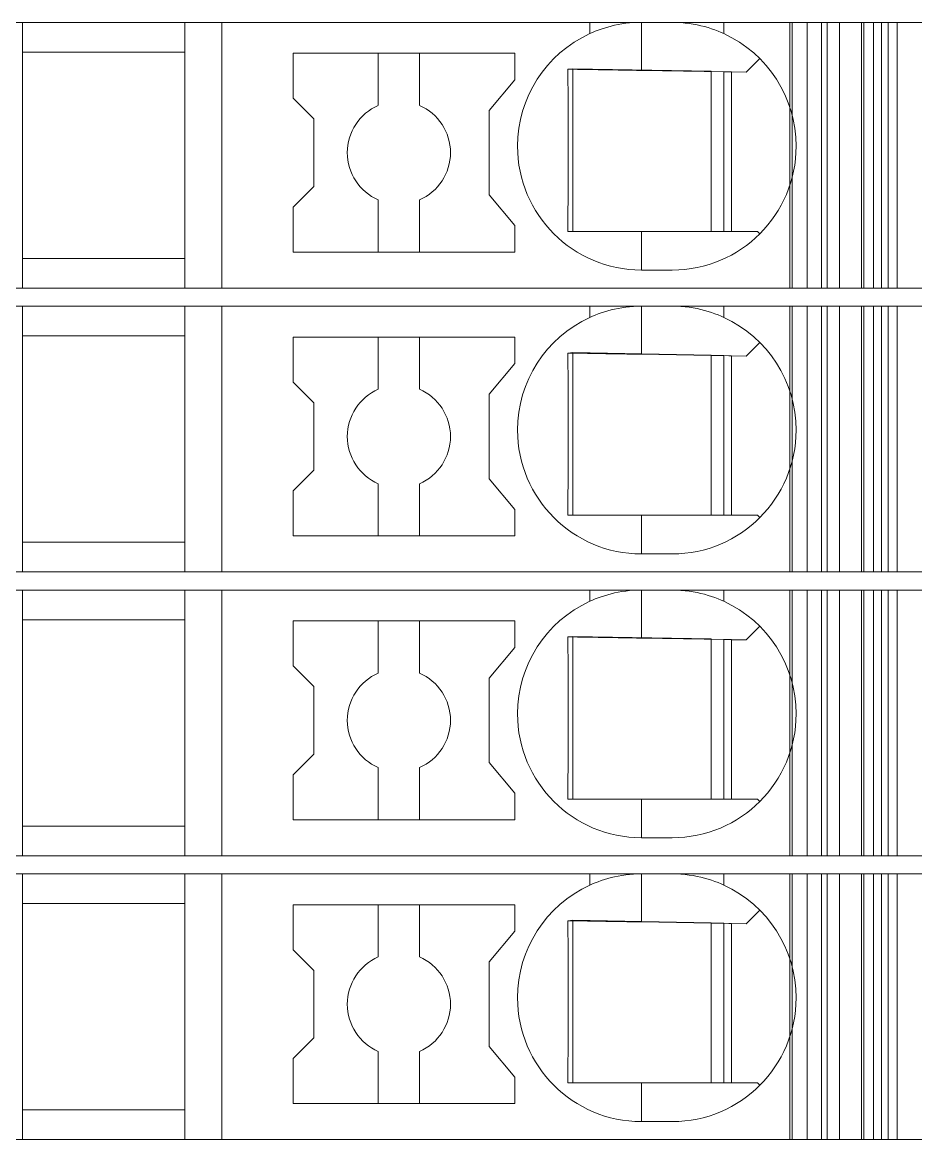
# Model space of a CAD drawing. Header units: millimetres. Extents: x 0 to 1680, y 0 to 1188.
# Drawn here: x 937.05 to 954.37, y 501.85 to 523.5 of the extents above; entities that cross this region are included whole.
import ezdxf
from ezdxf.enums import TextEntityAlignment as Align

# ---------------------------------------------------------------- set-up
doc = ezdxf.new("R2010")
doc.units = ezdxf.units.MM
for name, color, linetype, lineweight in [('EPLAN309', 5, 'Continuous', 5), ('EPLAN493', 5, 'Continuous', 5), ('MAIN-1', 7, 'Continuous', 5), ('MAIN-2', 7, 'Continuous', 5)]:
    doc.layers.add(name, color=color, linetype=linetype, lineweight=lineweight)
doc.styles.add('Tahoma', font='')
doc.styles.get('Tahoma').set_extended_font_data('Tahoma')

# ---------------------------------------------------------------- blocks, each defined once
blk = doc.blocks.new('EPLSYM_LibrarySPECIAL_Symbol12_Variant0_Placement8_18')
at = {"layer": 'EPLAN309', "lineweight": 13, "ltscale": 16}
blk.add_lwpolyline([(0, -5.15), (68.15, -5.15), (68.15, 0), (0, 0)], close=True, dxfattribs=at)
at = {"layer": 'EPLAN493', "color": 5, "style": 'Tahoma'}
blk.add_attdef('17_20450', text='', height=2.3478, dxfattribs=at).set_placement((0, -21.83478), align=Align.MIDDLE_RIGHT)
blk = doc.blocks.new('EPLSYM_LibrarySPECIAL_Symbol12_Variant0_Placement8_19')
at = {"layer": 'EPLAN309', "lineweight": 13, "ltscale": 16}
blk.add_lwpolyline([(0, -5.15), (68.15, -5.15), (68.15, 0), (0, 0)], close=True, dxfattribs=at)
at = {"layer": 'EPLAN493', "color": 5, "style": 'Tahoma'}
blk.add_attdef('17_20450', text='', height=2.3478, dxfattribs=at).set_placement((0, -21.83478), align=Align.MIDDLE_RIGHT)
blk = doc.blocks.new('EPLSYM_LibrarySPECIAL_Symbol12_Variant0_Placement8_20')
at = {"layer": 'EPLAN309', "lineweight": 13, "ltscale": 16}
blk.add_lwpolyline([(0, -5.15), (68.15, -5.15), (68.15, 0), (0, 0)], close=True, dxfattribs=at)
at = {"layer": 'EPLAN493', "color": 5, "style": 'Tahoma'}
blk.add_attdef('17_20450', text='', height=2.3478, dxfattribs=at).set_placement((0, -21.83478), align=Align.MIDDLE_RIGHT)
blk = doc.blocks.new('EPLSYM_LibrarySPECIAL_Symbol12_Variant0_Placement8_21')
at = {"layer": 'EPLAN309', "lineweight": 13, "ltscale": 16}
blk.add_lwpolyline([(0, -5.15), (68.15, -5.15), (68.15, 0), (0, 0)], close=True, dxfattribs=at)
at = {"layer": 'EPLAN493', "color": 5, "style": 'Tahoma'}
blk.add_attdef('17_20450', text='', height=2.3478, dxfattribs=at).set_placement((0, -21.83478), align=Align.MIDDLE_RIGHT)

msp = doc.modelspace()

# ---------------------------------------------------------------- linework, layer by layer
at = {"layer": 'MAIN-1'}
for p, q in [((937.05, 523.5), (940.2, 523.5)), ((937.05, 523.5), (937.05, 518.35)), ((940.919, 523.5), (940.2, 523.5)), ((940.2, 518.35), (940.2, 523.5)), ((948.05, 523.5), (940.919, 523.5)), ((940.919, 523.5), (940.919, 518.35)), ((948.05, 523.5), (949.05, 523.5)), ((948.05, 523.282), (948.05, 523.5)), ((948.973, 523.499), (948.897, 523.495)), ((949.05, 523.5), (948.973, 523.499)), ((949.05, 522.568), (949.05, 523.5)), ((949.05, 523.5), (949.65, 523.5)), ((949.65, 523.5), (949.732, 523.499)), ((950.65, 523.5), (949.65, 523.5)), ((949.732, 523.499), (949.814, 523.494)), ((950.65, 523.5), (953.704, 523.5)), ((950.65, 523.282), (950.65, 523.5)), ((953.832, 523.5), (953.704, 523.5)), ((953.704, 518.35), (953.704, 523.5)), ((953.832, 523.5), (954.367, 523.5)), ((953.832, 518.35), (953.832, 523.5)), ((948.102, 523.305), (948.05, 523.282)), ((948.156, 523.327), (948.102, 523.305)), ((948.213, 523.349), (948.156, 523.327)), ((948.272, 523.37), (948.213, 523.349)), ((948.333, 523.39), (948.272, 523.37)), ((948.397, 523.409), (948.333, 523.39)), ((948.463, 523.427), (948.397, 523.409)), ((948.531, 523.443), (948.463, 523.427)), ((948.601, 523.458), (948.531, 523.443)), ((948.673, 523.47), (948.601, 523.458)), ((948.746, 523.481), (948.673, 523.47)), ((948.821, 523.489), (948.746, 523.481)), ((948.897, 523.495), (948.821, 523.489)), ((949.814, 523.494), (949.896, 523.487)), ((949.896, 523.487), (949.975, 523.478)), ((949.975, 523.478), (950.053, 523.466)), ((950.053, 523.466), (950.13, 523.452)), ((950.13, 523.452), (950.204, 523.435)), ((950.204, 523.435), (950.275, 523.417)), ((950.275, 523.417), (950.345, 523.397)), ((950.345, 523.397), (950.411, 523.376)), ((950.411, 523.376), (950.475, 523.354)), ((950.475, 523.354), (950.536, 523.331)), ((950.536, 523.331), (950.594, 523.306)), ((950.594, 523.306), (950.65, 523.282)), ((937.05, 522.925), (940.2, 522.925)), ((942.3, 522.9), (942.3, 522.029)), ((942.3, 522.9), (946.6, 522.9)), ((943.95, 522.9), (943.95, 521.892)), ((944.75, 521.892), (944.75, 522.9)), ((946.6, 522.389), (946.6, 522.9)), ((951.083, 522.533), (951.347, 522.797)), ((947.624, 522.592), (947.625, 522.522)), ((947.685, 522.591), (947.624, 522.592)), ((947.625, 522.522), (947.625, 522.45)), ((947.625, 522.45), (947.626, 522.377)), ((947.746, 522.59), (947.685, 522.591)), ((947.721, 522.591), (947.721, 519.45)), ((947.809, 522.589), (947.746, 522.59)), ((947.873, 522.588), (947.809, 522.589)), ((947.937, 522.587), (947.873, 522.588)), ((948.003, 522.586), (947.937, 522.587)), ((948.071, 522.585), (948.003, 522.586)), ((948.14, 522.584), (948.071, 522.585)), ((948.21, 522.582), (948.14, 522.584)), ((948.283, 522.581), (948.21, 522.582)), ((948.358, 522.58), (948.283, 522.581)), ((948.435, 522.579), (948.358, 522.58)), ((948.514, 522.577), (948.435, 522.579)), ((948.597, 522.576), (948.514, 522.577)), ((948.682, 522.575), (948.597, 522.576)), ((948.771, 522.573), (948.682, 522.575)), ((948.862, 522.571), (948.771, 522.573)), ((948.955, 522.57), (948.862, 522.571)), ((949.05, 522.568), (948.955, 522.57)), ((949.05, 522.568), (951.083, 522.533)), ((950.4, 522.545), (950.4, 519.45)), ((950.65, 519.45), (950.65, 522.54)), ((950.8, 522.538), (950.8, 519.45)), ((946.1, 521.793), (946.6, 522.389)), ((947.626, 522.377), (947.627, 522.303)), ((947.627, 522.303), (947.628, 522.227)), ((947.628, 522.227), (947.628, 522.149)), ((942.7, 521.629), (942.3, 522.029)), ((947.628, 522.149), (947.629, 522.07)), ((947.629, 522.07), (947.63, 521.988)), ((947.63, 521.988), (947.63, 521.904)), ((946.1, 521.793), (946.1, 520.157)), ((947.63, 521.904), (947.631, 521.817)), ((947.631, 521.817), (947.631, 521.726)), ((942.7, 521.629), (942.7, 520.321)), ((947.631, 521.726), (947.632, 521.632)), ((947.632, 521.632), (947.633, 521.534)), ((947.633, 521.534), (947.633, 521.431)), ((947.633, 521.431), (947.633, 521.324)), ((947.633, 521.324), (947.633, 521.213)), ((947.633, 521.213), (947.634, 521.1)), ((947.634, 521.1), (947.633, 520.979)), ((947.633, 520.979), (947.633, 520.861)), ((947.633, 520.747), (947.632, 520.638)), ((947.633, 520.861), (947.633, 520.747)), ((947.632, 520.534), (947.631, 520.434)), ((947.632, 520.638), (947.632, 520.534)), ((942.7, 520.321), (942.3, 519.921)), ((947.631, 520.339), (947.63, 520.248)), ((947.631, 520.434), (947.631, 520.339)), ((943.95, 520.058), (943.95, 519.05)), ((944.75, 520.058), (944.75, 519.05)), ((946.1, 520.157), (946.6, 519.561)), ((947.629, 520.159), (947.628, 520.073)), ((947.628, 520.073), (947.628, 519.99)), ((947.63, 520.248), (947.629, 520.159)), ((942.3, 519.921), (942.3, 519.05)), ((947.626, 519.829), (947.625, 519.75)), ((947.627, 519.908), (947.626, 519.829)), ((947.628, 519.99), (947.627, 519.908)), ((947.625, 519.75), (947.624, 519.674)), ((947.624, 519.674), (947.624, 519.598)), ((946.6, 519.05), (946.6, 519.561)), ((947.623, 519.524), (947.622, 519.45)), ((947.622, 519.45), (947.683, 519.45)), ((947.624, 519.598), (947.623, 519.524)), ((947.683, 519.45), (947.746, 519.45)), ((947.746, 519.45), (947.809, 519.45)), ((947.809, 519.45), (947.873, 519.45)), ((947.873, 519.45), (947.939, 519.45)), ((947.939, 519.45), (948.005, 519.45)), ((948.005, 519.45), (948.074, 519.45)), ((948.074, 519.45), (948.144, 519.45)), ((948.144, 519.45), (948.215, 519.45)), ((948.215, 519.45), (948.289, 519.45)), ((948.289, 519.45), (948.364, 519.45)), ((948.364, 519.45), (948.442, 519.45)), ((948.442, 519.45), (948.522, 519.45)), ((948.522, 519.45), (948.605, 519.45)), ((948.605, 519.45), (948.69, 519.45)), ((948.69, 519.45), (948.778, 519.45)), ((948.778, 519.45), (948.867, 519.45)), ((948.867, 519.45), (948.958, 519.45)), ((948.958, 519.45), (949.05, 519.45)), ((949.05, 519.45), (951.3, 519.45)), ((949.05, 519.45), (949.05, 518.7)), ((951.347, 519.403), (951.3, 519.45)), ((946.6, 519.05), (942.3, 519.05)), ((937.05, 518.925), (940.2, 518.925)), ((949.65, 518.7), (949.05, 518.7)), ((937.05, 518.35), (940.2, 518.35)), ((940.919, 518.35), (940.2, 518.35)), ((940.919, 518.35), (953.704, 518.35)), ((952.544, 518.35), (952.544, 518.35)), ((952.65, 518.35), (952.65, 518.35)), ((953.832, 518.35), (953.704, 518.35)), ((953.832, 518.35), (954.367, 518.35)), ((937.05, 518), (940.2, 518)), ((937.05, 518), (937.05, 512.85)), ((940.919, 518), (940.2, 518)), ((940.2, 512.85), (940.2, 518)), ((948.05, 518), (940.919, 518)), ((940.919, 518), (940.919, 512.85)), ((948.05, 518), (949.05, 518)), ((948.05, 517.782), (948.05, 518)), ((948.272, 517.87), (948.213, 517.849)), ((948.333, 517.89), (948.272, 517.87)), ((948.397, 517.909), (948.333, 517.89)), ((948.463, 517.927), (948.397, 517.909)), ((948.531, 517.943), (948.463, 517.927)), ((948.601, 517.958), (948.531, 517.943)), ((948.673, 517.97), (948.601, 517.958)), ((948.746, 517.981), (948.673, 517.97)), ((948.821, 517.989), (948.746, 517.981)), ((948.897, 517.995), (948.821, 517.989)), ((948.973, 517.999), (948.897, 517.995)), ((949.05, 518), (948.973, 517.999)), ((949.05, 517.068), (949.05, 518)), ((949.05, 518), (949.65, 518)), ((949.65, 518), (949.732, 517.999)), ((950.65, 518), (949.65, 518)), ((949.732, 517.999), (949.814, 517.994)), ((949.814, 517.994), (949.896, 517.987)), ((949.896, 517.987), (949.975, 517.978)), ((949.975, 517.978), (950.053, 517.966)), ((950.053, 517.966), (950.13, 517.952)), ((950.13, 517.952), (950.204, 517.935)), ((950.204, 517.935), (950.275, 517.917)), ((950.275, 517.917), (950.345, 517.897)), ((950.345, 517.897), (950.411, 517.876)), ((950.411, 517.876), (950.475, 517.854)), ((950.65, 518), (953.704, 518)), ((950.65, 517.782), (950.65, 518)), ((953.832, 518), (953.704, 518)), ((953.704, 512.85), (953.704, 518)), ((953.832, 518), (954.367, 518)), ((953.832, 512.85), (953.832, 518)), ((948.102, 517.805), (948.05, 517.782)), ((948.156, 517.827), (948.102, 517.805)), ((948.213, 517.849), (948.156, 517.827)), ((950.475, 517.854), (950.536, 517.831)), ((950.536, 517.831), (950.594, 517.806)), ((950.594, 517.806), (950.65, 517.782)), ((937.05, 517.425), (940.2, 517.425)), ((942.3, 517.4), (942.3, 516.529)), ((942.3, 517.4), (946.6, 517.4)), ((943.95, 517.4), (943.95, 516.392)), ((944.75, 516.392), (944.75, 517.4)), ((946.6, 516.889), (946.6, 517.4)), ((951.083, 517.033), (951.347, 517.297)), ((947.624, 517.092), (947.625, 517.022)), ((947.685, 517.091), (947.624, 517.092)), ((947.625, 517.022), (947.625, 516.95)), ((947.746, 517.09), (947.685, 517.091)), ((947.721, 517.091), (947.721, 513.95)), ((947.809, 517.089), (947.746, 517.09)), ((947.873, 517.088), (947.809, 517.089)), ((947.937, 517.087), (947.873, 517.088)), ((948.003, 517.086), (947.937, 517.087)), ((948.071, 517.085), (948.003, 517.086)), ((948.14, 517.084), (948.071, 517.085)), ((948.21, 517.082), (948.14, 517.084)), ((948.283, 517.081), (948.21, 517.082)), ((948.358, 517.08), (948.283, 517.081)), ((948.435, 517.079), (948.358, 517.08)), ((948.514, 517.077), (948.435, 517.079)), ((948.597, 517.076), (948.514, 517.077)), ((948.682, 517.075), (948.597, 517.076)), ((948.771, 517.073), (948.682, 517.075)), ((948.862, 517.071), (948.771, 517.073)), ((948.955, 517.07), (948.862, 517.071)), ((949.05, 517.068), (948.955, 517.07)), ((949.05, 517.068), (951.083, 517.033)), ((950.4, 517.045), (950.4, 513.95)), ((950.65, 513.95), (950.65, 517.04)), ((950.8, 517.038), (950.8, 513.95)), ((946.1, 516.293), (946.6, 516.889)), ((947.625, 516.95), (947.626, 516.877)), ((947.626, 516.877), (947.627, 516.803)), ((947.627, 516.803), (947.628, 516.727)), ((947.628, 516.727), (947.628, 516.649)), ((947.628, 516.649), (947.629, 516.57)), ((947.629, 516.57), (947.63, 516.488)), ((942.7, 516.129), (942.3, 516.529)), ((947.63, 516.488), (947.63, 516.404)), ((947.63, 516.404), (947.631, 516.317)), ((946.1, 516.293), (946.1, 514.657)), ((947.631, 516.317), (947.631, 516.226)), ((947.631, 516.226), (947.632, 516.132)), ((942.7, 516.129), (942.7, 514.821)), ((947.632, 516.132), (947.633, 516.034)), ((947.633, 516.034), (947.633, 515.931)), ((947.633, 515.931), (947.633, 515.824)), ((947.633, 515.824), (947.633, 515.713)), ((947.633, 515.713), (947.634, 515.6)), ((947.634, 515.6), (947.633, 515.479)), ((947.633, 515.479), (947.633, 515.361)), ((947.633, 515.361), (947.633, 515.247)), ((947.633, 515.247), (947.632, 515.138)), ((947.632, 515.138), (947.632, 515.034)), ((947.631, 514.839), (947.63, 514.748)), ((947.632, 515.034), (947.631, 514.934)), ((947.631, 514.934), (947.631, 514.839)), ((942.7, 514.821), (942.3, 514.421)), ((946.1, 514.657), (946.6, 514.061)), ((947.629, 514.659), (947.628, 514.573)), ((947.63, 514.748), (947.629, 514.659)), ((942.3, 514.421), (942.3, 513.55)), ((943.95, 514.558), (943.95, 513.55)), ((944.75, 514.558), (944.75, 513.55)), ((947.627, 514.408), (947.626, 514.329)), ((947.628, 514.49), (947.627, 514.408)), ((947.628, 514.573), (947.628, 514.49)), ((947.625, 514.25), (947.624, 514.174)), ((947.626, 514.329), (947.625, 514.25)), ((946.6, 513.55), (946.6, 514.061)), ((947.623, 514.024), (947.622, 513.95)), ((947.624, 514.098), (947.623, 514.024)), ((947.624, 514.174), (947.624, 514.098)), ((947.622, 513.95), (947.683, 513.95)), ((947.683, 513.95), (947.746, 513.95)), ((947.746, 513.95), (947.809, 513.95)), ((947.809, 513.95), (947.873, 513.95)), ((947.873, 513.95), (947.939, 513.95)), ((947.939, 513.95), (948.005, 513.95)), ((948.005, 513.95), (948.074, 513.95)), ((948.074, 513.95), (948.144, 513.95)), ((948.144, 513.95), (948.215, 513.95)), ((948.215, 513.95), (948.289, 513.95)), ((948.289, 513.95), (948.364, 513.95)), ((948.364, 513.95), (948.442, 513.95)), ((948.442, 513.95), (948.522, 513.95)), ((948.522, 513.95), (948.605, 513.95)), ((948.605, 513.95), (948.69, 513.95)), ((948.69, 513.95), (948.778, 513.95)), ((948.778, 513.95), (948.867, 513.95)), ((948.867, 513.95), (948.958, 513.95)), ((948.958, 513.95), (949.05, 513.95)), ((949.05, 513.95), (951.3, 513.95)), ((949.05, 513.95), (949.05, 513.2)), ((951.347, 513.903), (951.3, 513.95)), ((946.6, 513.55), (942.3, 513.55)), ((937.05, 513.425), (940.2, 513.425)), ((949.65, 513.2), (949.05, 513.2)), ((937.05, 512.85), (940.2, 512.85)), ((940.919, 512.85), (940.2, 512.85)), ((940.919, 512.85), (953.704, 512.85)), ((952.544, 512.85), (952.544, 512.85)), ((952.65, 512.85), (952.65, 512.85)), ((953.832, 512.85), (953.704, 512.85)), ((953.832, 512.85), (954.367, 512.85)), ((937.05, 512.5), (940.2, 512.5)), ((937.05, 512.5), (937.05, 507.35)), ((940.919, 512.5), (940.2, 512.5)), ((940.2, 507.35), (940.2, 512.5)), ((948.05, 512.5), (940.919, 512.5)), ((940.919, 512.5), (940.919, 507.35)), ((948.05, 512.5), (949.05, 512.5)), ((948.05, 512.282), (948.05, 512.5)), ((948.601, 512.458), (948.531, 512.443)), ((948.673, 512.47), (948.601, 512.458)), ((948.746, 512.481), (948.673, 512.47)), ((948.821, 512.489), (948.746, 512.481)), ((948.897, 512.495), (948.821, 512.489)), ((948.973, 512.499), (948.897, 512.495)), ((949.05, 512.5), (948.973, 512.499)), ((949.05, 511.568), (949.05, 512.5)), ((949.05, 512.5), (949.65, 512.5)), ((949.65, 512.5), (949.732, 512.499)), ((950.65, 512.5), (949.65, 512.5)), ((949.732, 512.499), (949.814, 512.494)), ((949.814, 512.494), (949.896, 512.487)), ((949.896, 512.487), (949.975, 512.478)), ((949.975, 512.478), (950.053, 512.466)), ((950.053, 512.466), (950.13, 512.452)), ((950.65, 512.5), (953.704, 512.5)), ((950.65, 512.282), (950.65, 512.5)), ((953.832, 512.5), (953.704, 512.5)), ((953.704, 507.35), (953.704, 512.5)), ((953.832, 512.5), (954.367, 512.5)), ((953.832, 507.35), (953.832, 512.5)), ((948.102, 512.305), (948.05, 512.282)), ((948.156, 512.327), (948.102, 512.305)), ((948.213, 512.349), (948.156, 512.327)), ((948.272, 512.37), (948.213, 512.349)), ((948.333, 512.39), (948.272, 512.37)), ((948.397, 512.409), (948.333, 512.39)), ((948.463, 512.427), (948.397, 512.409)), ((948.531, 512.443), (948.463, 512.427)), ((950.13, 512.452), (950.204, 512.435)), ((950.204, 512.435), (950.275, 512.417)), ((950.275, 512.417), (950.345, 512.397)), ((950.345, 512.397), (950.411, 512.376)), ((950.411, 512.376), (950.475, 512.354)), ((950.475, 512.354), (950.536, 512.331)), ((950.536, 512.331), (950.594, 512.306)), ((950.594, 512.306), (950.65, 512.282)), ((937.05, 511.925), (940.2, 511.925)), ((942.3, 511.9), (942.3, 511.029)), ((942.3, 511.9), (946.6, 511.9)), ((943.95, 511.9), (943.95, 510.892)), ((944.75, 510.892), (944.75, 511.9)), ((946.6, 511.389), (946.6, 511.9)), ((947.624, 511.592), (947.625, 511.522)), ((947.685, 511.591), (947.624, 511.592)), ((947.746, 511.59), (947.685, 511.591)), ((947.721, 511.591), (947.721, 508.45)), ((947.809, 511.589), (947.746, 511.59)), ((951.083, 511.533), (951.347, 511.797)), ((946.1, 510.793), (946.6, 511.389)), ((947.625, 511.522), (947.625, 511.45)), ((947.625, 511.45), (947.626, 511.377)), ((947.626, 511.377), (947.627, 511.303)), ((947.873, 511.588), (947.809, 511.589)), ((947.937, 511.587), (947.873, 511.588)), ((948.003, 511.586), (947.937, 511.587)), ((948.071, 511.585), (948.003, 511.586)), ((948.14, 511.584), (948.071, 511.585)), ((948.21, 511.582), (948.14, 511.584)), ((948.283, 511.581), (948.21, 511.582)), ((948.358, 511.58), (948.283, 511.581)), ((948.435, 511.579), (948.358, 511.58)), ((948.514, 511.577), (948.435, 511.579)), ((948.597, 511.576), (948.514, 511.577)), ((948.682, 511.575), (948.597, 511.576)), ((948.771, 511.573), (948.682, 511.575)), ((948.862, 511.571), (948.771, 511.573)), ((948.955, 511.57), (948.862, 511.571)), ((949.05, 511.568), (948.955, 511.57)), ((949.05, 511.568), (951.083, 511.533)), ((950.4, 511.545), (950.4, 508.45)), ((950.65, 508.45), (950.65, 511.54)), ((950.8, 511.538), (950.8, 508.45)), ((947.627, 511.303), (947.628, 511.227)), ((947.628, 511.227), (947.628, 511.149)), ((942.7, 510.629), (942.3, 511.029)), ((947.628, 511.149), (947.629, 511.07)), ((947.629, 511.07), (947.63, 510.988)), ((947.63, 510.988), (947.63, 510.904)), ((946.1, 510.793), (946.1, 509.157)), ((947.63, 510.904), (947.631, 510.817)), ((947.631, 510.817), (947.631, 510.726)), ((947.631, 510.726), (947.632, 510.632)), ((942.7, 510.629), (942.7, 509.321)), ((947.632, 510.632), (947.633, 510.534)), ((947.633, 510.534), (947.633, 510.431)), ((947.633, 510.431), (947.633, 510.324)), ((947.633, 510.324), (947.633, 510.213)), ((947.633, 510.213), (947.634, 510.1)), ((947.634, 510.1), (947.633, 509.979)), ((947.633, 509.979), (947.633, 509.861)), ((947.633, 509.861), (947.633, 509.747)), ((947.633, 509.747), (947.632, 509.638)), ((947.632, 509.534), (947.631, 509.434)), ((947.631, 509.434), (947.631, 509.339)), ((947.632, 509.638), (947.632, 509.534)), ((942.7, 509.321), (942.3, 508.921)), ((947.63, 509.248), (947.629, 509.159)), ((947.631, 509.339), (947.63, 509.248)), ((943.95, 509.058), (943.95, 508.05)), ((944.75, 509.058), (944.75, 508.05)), ((946.1, 509.157), (946.6, 508.561)), ((947.629, 509.159), (947.628, 509.073)), ((947.628, 509.073), (947.628, 508.99)), ((942.3, 508.921), (942.3, 508.05)), ((947.626, 508.829), (947.625, 508.75)), ((947.627, 508.908), (947.626, 508.829)), ((947.628, 508.99), (947.627, 508.908)), ((946.6, 508.05), (946.6, 508.561)), ((947.624, 508.598), (947.623, 508.524)), ((947.625, 508.75), (947.624, 508.674)), ((947.624, 508.674), (947.624, 508.598)), ((947.623, 508.524), (947.622, 508.45)), ((947.622, 508.45), (947.683, 508.45)), ((947.683, 508.45), (947.746, 508.45)), ((947.746, 508.45), (947.809, 508.45)), ((947.809, 508.45), (947.873, 508.45)), ((947.873, 508.45), (947.939, 508.45)), ((947.939, 508.45), (948.005, 508.45)), ((948.005, 508.45), (948.074, 508.45)), ((948.074, 508.45), (948.144, 508.45)), ((948.144, 508.45), (948.215, 508.45)), ((948.215, 508.45), (948.289, 508.45)), ((948.289, 508.45), (948.364, 508.45)), ((948.364, 508.45), (948.442, 508.45)), ((948.442, 508.45), (948.522, 508.45)), ((948.522, 508.45), (948.605, 508.45)), ((948.605, 508.45), (948.69, 508.45)), ((948.69, 508.45), (948.778, 508.45)), ((948.778, 508.45), (948.867, 508.45)), ((948.867, 508.45), (948.958, 508.45)), ((948.958, 508.45), (949.05, 508.45)), ((949.05, 508.45), (951.3, 508.45)), ((949.05, 508.45), (949.05, 507.7)), ((951.347, 508.403), (951.3, 508.45)), ((937.05, 507.925), (940.2, 507.925)), ((946.6, 508.05), (942.3, 508.05)), ((949.65, 507.7), (949.05, 507.7)), ((937.05, 507.35), (940.2, 507.35)), ((940.919, 507.35), (940.2, 507.35)), ((940.919, 507.35), (953.704, 507.35)), ((952.544, 507.35), (952.544, 507.35)), ((952.65, 507.35), (952.65, 507.35)), ((953.832, 507.35), (953.704, 507.35)), ((953.832, 507.35), (954.367, 507.35)), ((937.05, 507), (940.2, 507)), ((937.05, 507), (937.05, 501.85)), ((940.919, 507), (940.2, 507)), ((940.2, 501.85), (940.2, 507)), ((948.05, 507), (940.919, 507)), ((940.919, 507), (940.919, 501.85)), ((948.05, 507), (949.05, 507)), ((948.05, 506.782), (948.05, 507)), ((948.156, 506.827), (948.102, 506.805)), ((948.213, 506.849), (948.156, 506.827)), ((948.272, 506.87), (948.213, 506.849)), ((948.333, 506.89), (948.272, 506.87)), ((948.397, 506.909), (948.333, 506.89)), ((948.463, 506.927), (948.397, 506.909)), ((948.531, 506.943), (948.463, 506.927)), ((948.601, 506.958), (948.531, 506.943)), ((948.673, 506.97), (948.601, 506.958)), ((948.746, 506.981), (948.673, 506.97)), ((948.821, 506.989), (948.746, 506.981)), ((948.897, 506.995), (948.821, 506.989)), ((948.973, 506.999), (948.897, 506.995)), ((949.05, 507), (948.973, 506.999)), ((949.05, 506.068), (949.05, 507)), ((949.05, 507), (949.65, 507)), ((949.65, 507), (949.732, 506.999)), ((950.65, 507), (949.65, 507)), ((949.732, 506.999), (949.814, 506.994)), ((949.814, 506.994), (949.896, 506.987)), ((949.896, 506.987), (949.975, 506.978)), ((949.975, 506.978), (950.053, 506.966)), ((950.053, 506.966), (950.13, 506.952)), ((950.13, 506.952), (950.204, 506.935)), ((950.204, 506.935), (950.275, 506.917)), ((950.275, 506.917), (950.345, 506.897)), ((950.345, 506.897), (950.411, 506.876)), ((950.411, 506.876), (950.475, 506.854)), ((950.475, 506.854), (950.536, 506.831)), ((950.536, 506.831), (950.594, 506.806)), ((950.65, 507), (953.704, 507)), ((950.65, 506.782), (950.65, 507)), ((953.832, 507), (953.704, 507)), ((953.704, 501.85), (953.704, 507)), ((953.832, 507), (954.367, 507)), ((953.832, 501.85), (953.832, 507)), ((948.102, 506.805), (948.05, 506.782)), ((950.594, 506.806), (950.65, 506.782)), ((937.05, 506.425), (940.2, 506.425)), ((942.3, 506.4), (942.3, 505.529)), ((942.3, 506.4), (946.6, 506.4)), ((943.95, 506.4), (943.95, 505.392)), ((944.75, 505.392), (944.75, 506.4)), ((946.6, 505.889), (946.6, 506.4)), ((951.083, 506.033), (951.347, 506.297)), ((947.624, 506.092), (947.625, 506.022)), ((947.685, 506.091), (947.624, 506.092)), ((947.625, 506.022), (947.625, 505.95)), ((947.746, 506.09), (947.685, 506.091)), ((947.721, 506.091), (947.721, 502.95)), ((947.809, 506.089), (947.746, 506.09)), ((947.873, 506.088), (947.809, 506.089)), ((947.937, 506.087), (947.873, 506.088)), ((948.003, 506.086), (947.937, 506.087)), ((948.071, 506.085), (948.003, 506.086)), ((948.14, 506.084), (948.071, 506.085)), ((948.21, 506.082), (948.14, 506.084)), ((948.283, 506.081), (948.21, 506.082)), ((948.358, 506.08), (948.283, 506.081)), ((948.435, 506.079), (948.358, 506.08)), ((948.514, 506.077), (948.435, 506.079)), ((948.597, 506.076), (948.514, 506.077)), ((948.682, 506.075), (948.597, 506.076)), ((948.771, 506.073), (948.682, 506.075)), ((948.862, 506.071), (948.771, 506.073)), ((948.955, 506.07), (948.862, 506.071)), ((949.05, 506.068), (948.955, 506.07)), ((949.05, 506.068), (951.083, 506.033)), ((950.4, 506.045), (950.4, 502.95)), ((950.65, 502.95), (950.65, 506.04)), ((950.8, 506.038), (950.8, 502.95)), ((946.1, 505.293), (946.6, 505.889)), ((947.625, 505.95), (947.626, 505.877)), ((947.626, 505.877), (947.627, 505.803)), ((947.627, 505.803), (947.628, 505.727)), ((942.7, 505.129), (942.3, 505.529)), ((947.628, 505.727), (947.628, 505.649)), ((947.628, 505.649), (947.629, 505.57)), ((947.629, 505.57), (947.63, 505.488)), ((947.63, 505.488), (947.63, 505.404)), ((947.63, 505.404), (947.631, 505.317)), ((947.631, 505.317), (947.631, 505.226)), ((942.7, 505.129), (942.7, 503.821)), ((946.1, 505.293), (946.1, 503.657)), ((947.631, 505.226), (947.632, 505.132)), ((947.632, 505.132), (947.633, 505.034)), ((947.633, 505.034), (947.633, 504.931)), ((947.633, 504.931), (947.633, 504.824)), ((947.633, 504.824), (947.633, 504.713)), ((947.633, 504.713), (947.634, 504.6)), ((947.634, 504.6), (947.633, 504.479)), ((947.633, 504.479), (947.633, 504.361)), ((947.633, 504.247), (947.632, 504.138)), ((947.633, 504.361), (947.633, 504.247)), ((947.632, 504.034), (947.631, 503.934)), ((947.632, 504.138), (947.632, 504.034)), ((942.7, 503.821), (942.3, 503.421)), ((947.631, 503.839), (947.63, 503.748)), ((947.631, 503.934), (947.631, 503.839)), ((946.1, 503.657), (946.6, 503.061)), ((947.629, 503.659), (947.628, 503.573)), ((947.63, 503.748), (947.629, 503.659)), ((942.3, 503.421), (942.3, 502.55)), ((943.95, 503.558), (943.95, 502.55)), ((944.75, 503.558), (944.75, 502.55)), ((947.627, 503.408), (947.626, 503.329)), ((947.628, 503.49), (947.627, 503.408)), ((947.628, 503.573), (947.628, 503.49)), ((947.625, 503.25), (947.624, 503.174)), ((947.624, 503.174), (947.624, 503.098)), ((947.626, 503.329), (947.625, 503.25)), ((946.6, 502.55), (946.6, 503.061)), ((947.623, 503.024), (947.622, 502.95)), ((947.622, 502.95), (947.683, 502.95)), ((947.624, 503.098), (947.623, 503.024)), ((947.683, 502.95), (947.746, 502.95)), ((947.746, 502.95), (947.809, 502.95)), ((947.809, 502.95), (947.873, 502.95)), ((947.873, 502.95), (947.939, 502.95)), ((947.939, 502.95), (948.005, 502.95)), ((948.005, 502.95), (948.074, 502.95)), ((948.074, 502.95), (948.144, 502.95)), ((948.144, 502.95), (948.215, 502.95)), ((948.215, 502.95), (948.289, 502.95)), ((948.289, 502.95), (948.364, 502.95)), ((948.364, 502.95), (948.442, 502.95)), ((948.442, 502.95), (948.522, 502.95)), ((948.522, 502.95), (948.605, 502.95)), ((948.605, 502.95), (948.69, 502.95)), ((948.69, 502.95), (948.778, 502.95)), ((948.778, 502.95), (948.867, 502.95)), ((948.867, 502.95), (948.958, 502.95)), ((948.958, 502.95), (949.05, 502.95)), ((949.05, 502.95), (951.3, 502.95)), ((949.05, 502.95), (949.05, 502.2)), ((951.347, 502.903), (951.3, 502.95)), ((946.6, 502.55), (942.3, 502.55)), ((937.05, 502.425), (940.2, 502.425)), ((949.65, 502.2), (949.05, 502.2)), ((937.05, 501.85), (940.2, 501.85)), ((940.919, 501.85), (940.2, 501.85)), ((940.919, 501.85), (953.704, 501.85)), ((952.544, 501.85), (952.544, 501.85)), ((952.65, 501.85), (952.65, 501.85)), ((953.832, 501.85), (953.704, 501.85)), ((953.832, 501.85), (954.367, 501.85))]:
    msp.add_line(p, q, dxfattribs=at)
for centre, radius, start, end in [((949.05, 521.1), 2.4, 114.6244, 180), ((949.65, 521.1), 2.4, 0, 65.3756), ((944.35, 520.975), 1, 113.5782, 180), ((944.35, 520.975), 1, 0, 66.4218), ((944.35, 520.975), 1, 180, 246.4218), ((944.35, 520.975), 1, 293.5782, 0), ((949.05, 521.1), 2.4, 180, 270), ((949.65, 521.1), 2.4, 270, 0), ((949.05, 515.6), 2.4, 114.6244, 180), ((949.65, 515.6), 2.4, 0, 65.3756), ((944.35, 515.475), 1, 113.5782, 180), ((944.35, 515.475), 1, 0, 66.4218), ((949.05, 515.6), 2.4, 180, 270), ((949.65, 515.6), 2.4, 270, 0), ((944.35, 515.475), 1, 180, 246.4218), ((944.35, 515.475), 1, 293.5782, 0), ((949.05, 510.1), 2.4, 114.6244, 180), ((949.65, 510.1), 2.4, 0, 65.3756), ((944.35, 509.975), 1, 113.5782, 180), ((944.35, 509.975), 1, 0, 66.4218), ((949.05, 510.1), 2.4, 180, 270), ((949.65, 510.1), 2.4, 270, 0), ((944.35, 509.975), 1, 180, 246.4218), ((944.35, 509.975), 1, 293.5782, 0), ((949.05, 504.6), 2.4, 114.6244, 180), ((949.65, 504.6), 2.4, 0, 65.3756), ((944.35, 504.475), 1, 113.5782, 180), ((944.35, 504.475), 1, 0, 66.4218), ((944.35, 504.475), 1, 180, 246.4218), ((944.35, 504.475), 1, 293.5782, 0), ((949.05, 504.6), 2.4, 180, 270), ((949.65, 504.6), 2.4, 270, 0)]:
    msp.add_arc(centre, radius, start, end, dxfattribs=at)
at = {"layer": 'MAIN-2'}
for p, q in [((951.931, 518.35), (951.931, 523.5)), ((951.971, 523.5), (951.971, 518.35)), ((952.262, 523.5), (952.262, 518.35)), ((952.544, 518.35), (952.544, 523.5)), ((952.65, 518.35), (952.65, 523.5)), ((952.891, 523.5), (952.891, 518.35)), ((953.316, 523.5), (953.316, 518.35)), ((953.361, 523.5), (953.361, 518.35)), ((953.363, 518.35), (953.363, 523.5)), ((953.55, 523.5), (953.55, 518.35)), ((954.008, 518.35), (954.008, 523.5)), ((947.721, 522.6), (947.624, 522.592)), ((947.721, 522.6), (947.721, 522.591)), ((950.4, 522.553), (947.721, 522.6)), ((950.4, 522.548), (950.4, 522.553)), ((950.65, 522.543), (950.4, 522.548)), ((950.4, 522.548), (950.4, 522.545)), ((950.65, 522.543), (950.65, 522.542)), ((950.8, 522.539), (950.65, 522.542)), ((950.65, 522.54), (950.65, 522.542)), ((950.8, 522.538), (950.8, 522.539)), ((950.8, 522.538), (951.083, 522.533)), ((950.8, 522.538), (950.8, 522.538)), ((950.4, 519.45), (950.4, 519.45)), ((950.65, 519.45), (950.65, 519.45)), ((951.347, 519.403), (951.347, 519.403)), ((951.931, 512.85), (951.931, 518)), ((951.971, 518), (951.971, 512.85)), ((952.262, 518), (952.262, 512.85)), ((952.544, 512.85), (952.544, 518)), ((952.65, 512.85), (952.65, 518)), ((952.891, 518), (952.891, 512.85)), ((953.316, 518), (953.316, 512.85)), ((953.361, 518), (953.361, 512.85)), ((953.363, 512.85), (953.363, 518)), ((953.55, 518), (953.55, 512.85)), ((954.008, 512.85), (954.008, 518)), ((947.721, 517.1), (947.624, 517.092)), ((947.721, 517.1), (947.721, 517.091)), ((950.4, 517.053), (947.721, 517.1)), ((950.4, 517.048), (950.4, 517.053)), ((950.65, 517.043), (950.4, 517.048)), ((950.4, 517.048), (950.4, 517.045)), ((950.65, 517.043), (950.65, 517.042)), ((950.8, 517.039), (950.65, 517.042)), ((950.65, 517.04), (950.65, 517.042)), ((950.8, 517.038), (950.8, 517.039)), ((950.8, 517.038), (951.083, 517.033)), ((950.8, 517.038), (950.8, 517.038)), ((950.4, 513.95), (950.4, 513.95)), ((950.65, 513.95), (950.65, 513.95)), ((951.347, 513.903), (951.347, 513.903)), ((951.931, 507.35), (951.931, 512.5)), ((951.971, 512.5), (951.971, 507.35)), ((952.262, 512.5), (952.262, 507.35)), ((952.544, 507.35), (952.544, 512.5)), ((952.65, 507.35), (952.65, 512.5)), ((952.891, 512.5), (952.891, 507.35)), ((953.316, 512.5), (953.316, 507.35)), ((953.361, 512.5), (953.361, 507.35)), ((953.363, 507.35), (953.363, 512.5)), ((953.55, 512.5), (953.55, 507.35)), ((954.008, 507.35), (954.008, 512.5)), ((947.721, 511.6), (947.624, 511.592)), ((947.721, 511.6), (947.721, 511.591)), ((950.4, 511.553), (947.721, 511.6)), ((950.4, 511.548), (950.4, 511.553)), ((950.65, 511.543), (950.4, 511.548)), ((950.4, 511.548), (950.4, 511.545)), ((950.65, 511.543), (950.65, 511.542)), ((950.8, 511.539), (950.65, 511.542)), ((950.65, 511.54), (950.65, 511.542)), ((950.8, 511.538), (950.8, 511.539)), ((950.8, 511.538), (951.083, 511.533)), ((950.8, 511.538), (950.8, 511.538)), ((950.4, 508.45), (950.4, 508.45)), ((950.65, 508.45), (950.65, 508.45)), ((951.347, 508.403), (951.347, 508.403)), ((951.931, 501.85), (951.931, 507)), ((951.971, 507), (951.971, 501.85)), ((952.262, 507), (952.262, 501.85)), ((952.544, 501.85), (952.544, 507)), ((952.65, 501.85), (952.65, 507)), ((952.891, 507), (952.891, 501.85)), ((953.316, 507), (953.316, 501.85)), ((953.361, 507), (953.361, 501.85)), ((953.363, 501.85), (953.363, 507)), ((953.55, 507), (953.55, 501.85)), ((954.008, 501.85), (954.008, 507)), ((947.721, 506.1), (947.624, 506.092)), ((947.721, 506.1), (947.721, 506.091)), ((950.4, 506.053), (947.721, 506.1)), ((950.4, 506.048), (950.4, 506.053)), ((950.65, 506.043), (950.4, 506.048)), ((950.4, 506.048), (950.4, 506.045)), ((950.65, 506.043), (950.65, 506.042)), ((950.8, 506.039), (950.65, 506.042)), ((950.65, 506.04), (950.65, 506.042)), ((950.8, 506.038), (950.8, 506.039)), ((950.8, 506.038), (951.083, 506.033)), ((950.8, 506.038), (950.8, 506.038)), ((950.4, 502.95), (950.4, 502.95)), ((950.65, 502.95), (950.65, 502.95)), ((951.347, 502.903), (951.347, 502.903))]:
    msp.add_line(p, q, dxfattribs=at)

# ---------------------------------------------------------------- block references
for name, p in [('EPLSYM_LibrarySPECIAL_Symbol12_Variant0_Placement8_18', (901, 523.5)), ('EPLSYM_LibrarySPECIAL_Symbol12_Variant0_Placement8_19', (901, 518)), ('EPLSYM_LibrarySPECIAL_Symbol12_Variant0_Placement8_20', (901, 512.5)), ('EPLSYM_LibrarySPECIAL_Symbol12_Variant0_Placement8_21', (901, 507))]:
    msp.add_blockref(name, p)

doc.saveas('drawing.dxf')
